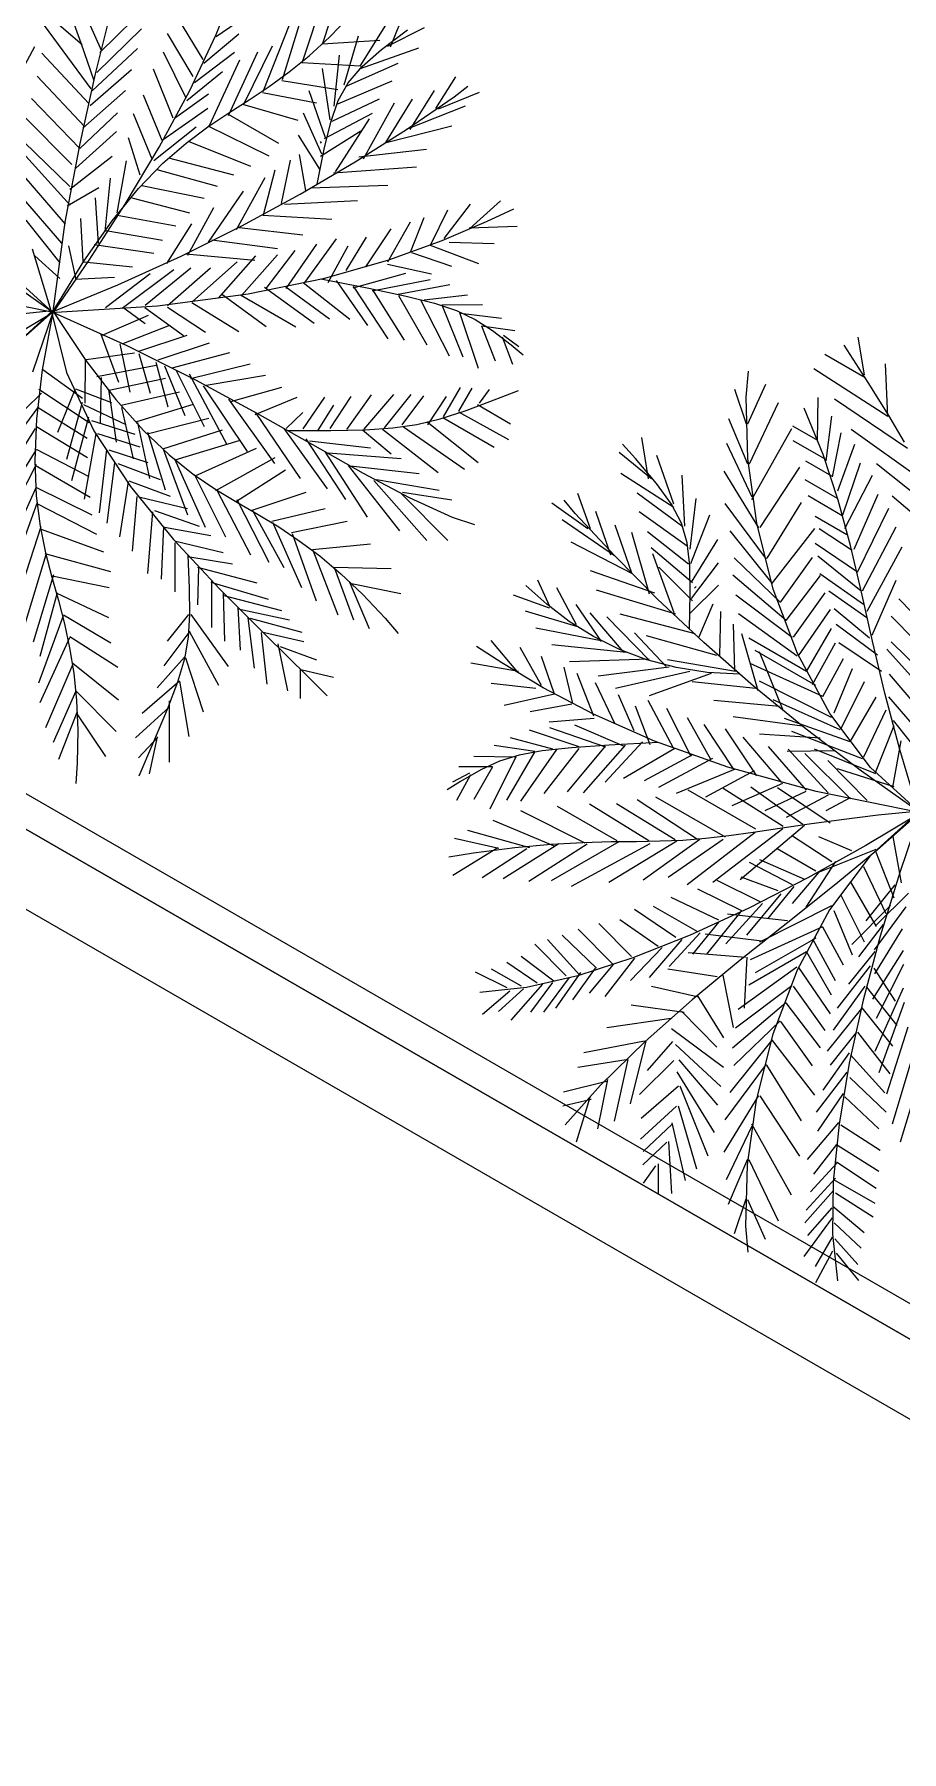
# Model space of a CAD drawing. Header units: millimetres. Extents: x 1993 to 4093, y 1262 to 2017.
# Drawn here: x 3647.94 to 3655.43, y 1517.87 to 1532.73 of the extents above; entities that cross this region are included whole.
import ezdxf

# ---------------------------------------------------------------- set-up
doc = ezdxf.new("R2010")
doc.units = ezdxf.units.MM
doc.layers.add('LOW HEIGHT STORAGE WITH PLANTER BOX', color=251, linetype='Continuous', lineweight=25)
doc.layers.add('WORKSTATION - Y SHAPED', color=251, linetype='Continuous', lineweight=25)

# ---------------------------------------------------------------- blocks, each defined once
blk = doc.blocks.new('WORKSTAION HEXA 4FT')
at = {"layer": 'WORKSTATION - Y SHAPED'}
blk.add_line((-10.856, 33), (-31.981, 33), dxfattribs=at)
blk = doc.blocks.new('LHS 4FT')
at = {"layer": 'LOW HEIGHT STORAGE WITH PLANTER BOX', "ltscale": 0.7}
for p, q in [((-9, -24), (-9, 24)), ((-8.4, 24), (-8.4, -24))]:
    blk.add_line(p, q, dxfattribs=at)
at = {"layer": 'LOW HEIGHT STORAGE WITH PLANTER BOX', "ltscale": 0.1}
for p, q in [((-8.4, -23.4), (-8.4, 23.4)), ((-8.133, -23.133), (-8.133, 23.133))]:
    blk.add_line(p, q, dxfattribs=at)
at = {"layer": 'LOW HEIGHT STORAGE WITH PLANTER BOX'}
for p, q in [((-8.073, -7.042), (-8.183, -6.758)), ((-7.972, -7.115), (-8.064, -6.831)), ((-7.947, -7.153), (-8.274, -6.914)), ((-7.853, -7.189), (-7.926, -6.877)), ((-7.734, -7.271), (-7.798, -6.923)), ((-7.624, -7.308), (-7.642, -6.923)), ((-7.532, -7.381), (-7.532, -6.969)), ((-8.073, -7.079), (-8.384, -7.069)), ((-7.386, -7.436), (-7.413, -7.024)), ((-7.258, -7.5), (-7.276, -7.079)), ((-6.374, -7.181), (-6.965, -7.043)), ((-7.972, -7.143), (-8.265, -7.143)), ((-7.826, -7.225), (-8.238, -7.271)), ((-7.752, -7.271), (-8.064, -7.335)), ((-7.549, -7.375), (-7.947, -7.153)), ((-7.093, -7.564), (-7.111, -7.161)), ((-6.864, -7.656), (-6.956, -7.262)), ((-6.258, -7.325), (-6.866, -7.182)), ((-6.699, -7.701), (-6.8, -7.28)), ((-7.615, -7.335), (-7.981, -7.408)), ((-7.514, -7.372), (-7.88, -7.454)), ((-7.395, -7.427), (-7.725, -7.5)), ((-7.094, -7.58), (-7.549, -7.375)), ((-6.069, -7.484), (-6.663, -7.355)), ((-6.525, -7.793), (-6.662, -7.372)), ((-6.324, -7.839), (-6.498, -7.418)), ((-7.258, -7.509), (-7.578, -7.555)), ((-5.901, -7.617), (-6.538, -7.503)), ((-6.122, -7.912), (-6.278, -7.518)), ((-5.948, -7.967), (-6.104, -7.573)), ((-8.263, -7.838), (-8.447, -7.708)), ((-8.055, -7.94), (-8.275, -7.634)), ((-7.749, -8.102), (-8.083, -7.618)), ((-7.47, -8.236), (-7.831, -7.631)), ((-7.084, -7.592), (-7.496, -7.665)), ((-6.846, -7.683), (-7.239, -7.711)), ((-6.594, -7.767), (-7.094, -7.58)), ((-5.799, -7.689), (-6.396, -7.627)), ((-5.774, -7.995), (-5.93, -7.692)), ((-7.796, -8.091), (-8.263, -7.838)), ((-7.224, -8.295), (-7.505, -7.738)), ((-6.672, -7.747), (-7.102, -7.802)), ((-6.516, -7.811), (-6.91, -7.848)), ((-6.333, -7.848), (-6.69, -7.903)), ((-6.061, -7.935), (-6.594, -7.767)), ((-5.62, -7.787), (-6.141, -7.759)), ((-5.515, -7.851), (-6.013, -7.869)), ((-8.058, -7.953), (-8.37, -7.89)), ((-6.965, -8.378), (-7.234, -7.877)), ((-6.751, -8.455), (-6.982, -7.89)), ((-6.131, -7.912), (-6.598, -7.985)), ((-5.948, -7.985), (-6.415, -8.031)), ((-5.508, -8.085), (-6.061, -7.935)), ((-5.356, -7.952), (-5.813, -7.964)), ((-5.176, -8.021), (-5.636, -8.071)), ((-7.753, -8.114), (-8.174, -8.062)), ((-7.271, -8.304), (-7.796, -8.091)), ((-6.578, -8.461), (-6.773, -8.033)), ((-6.415, -8.504), (-6.603, -8.052)), ((-6.259, -8.519), (-6.453, -8.092)), ((-6.096, -8.562), (-6.307, -8.124)), ((-5.774, -8.031), (-6.232, -8.095)), ((-5.646, -8.059), (-6.003, -8.114)), ((-5.408, -8.114), (-5.756, -8.159)), ((-5.234, -8.141), (-5.692, -8.26)), ((-4.947, -8.214), (-5.508, -8.085)), ((-5.227, -8.546), (-5.452, -8.157)), ((-5.063, -8.058), (-5.445, -8.163)), ((-5.057, -8.511), (-5.313, -8.141)), ((-4.89, -8.488), (-5.161, -8.148)), ((-4.705, -8.423), (-5.017, -8.159)), ((-7.487, -8.225), (-7.999, -8.183)), ((-7.228, -8.308), (-7.801, -8.322)), ((-6.707, -8.465), (-7.271, -8.304)), ((-5.944, -8.569), (-6.159, -8.197)), ((-5.82, -8.582), (-6.034, -8.23)), ((-5.686, -8.557), (-5.882, -8.237)), ((-5.514, -8.543), (-5.768, -8.214)), ((-5.365, -8.562), (-5.619, -8.18)), ((-5.06, -8.196), (-5.454, -8.26)), ((-4.391, -8.324), (-4.947, -8.214)), ((-4.394, -8.31), (-4.889, -8.585)), ((-4.408, -8.315), (-4.701, -9.191)), ((-7.652, -8.865), (-8.045, -8.453)), ((-7.496, -8.938), (-7.899, -8.425)), ((-6.96, -8.386), (-7.555, -8.455)), ((-6.755, -8.447), (-7.329, -8.535)), ((-6.574, -8.469), (-7.11, -8.621)), ((-6.12, -8.56), (-6.707, -8.465)), ((-4.399, -8.331), (-4.949, -8.506)), ((-4.437, -8.333), (-4.871, -8.478)), ((-4.4, -8.333), (-4.61, -8.623)), ((-4.41, -8.324), (-4.286, -8.888)), ((-4.408, -8.334), (-4.353, -8.939)), ((-4.406, -8.341), (-4.024, -8.747)), ((-7.963, -8.782), (-8.338, -8.535)), ((-7.807, -8.837), (-8.183, -8.489)), ((-7.404, -9.02), (-7.697, -8.48)), ((-7.304, -9.057), (-7.478, -8.572)), ((-6.415, -8.504), (-6.986, -8.707)), ((-6.262, -8.531), (-6.822, -8.771)), ((-6.099, -8.575), (-6.67, -8.831)), ((-5.944, -8.569), (-6.443, -8.858)), ((-5.8, -8.56), (-6.324, -8.863)), ((-5.686, -8.557), (-6.248, -8.957)), ((-5.528, -8.578), (-6.12, -8.56)), ((-5.491, -8.582), (-6.075, -8.963)), ((-4.949, -8.506), (-5.528, -8.578)), ((-4.889, -8.585), (-5.384, -8.879)), ((-4.871, -8.478), (-5.328, -8.649)), ((-4.877, -8.491), (-5.327, -8.847)), ((-4.007, -8.48), (-3.833, -8.92)), ((-3.851, -8.553), (-3.677, -9.057)), ((-3.695, -8.608), (-3.503, -9.149)), ((-8.173, -8.764), (-8.393, -8.636)), ((-7.203, -9.149), (-7.322, -8.627)), ((-7.102, -9.249), (-7.166, -8.691)), ((-5.328, -8.649), (-5.803, -8.836)), ((-5.14, -8.742), (-5.612, -8.768)), ((-5.16, -8.768), (-5.136, -9.174)), ((-4.991, -8.665), (-5.027, -8.975)), ((-4.61, -8.623), (-4.802, -8.877)), ((-4.547, -8.768), (-4.417, -9.237)), ((-4.327, -8.627), (-4.437, -9.13)), ((-4.336, -8.636), (-3.952, -8.773)), ((-4.024, -8.747), (-3.666, -9.102)), ((-3.53, -8.654), (-3.329, -9.277)), ((-3.393, -8.736), (-3.256, -9.277)), ((-8.201, -8.773), (-8.384, -8.791)), ((-7.972, -8.791), (-8.247, -8.874)), ((-7.816, -8.828), (-8.146, -8.929)), ((-7.661, -8.874), (-8.064, -9.002)), ((-6.928, -9.249), (-7.047, -8.828)), ((-6.745, -9.194), (-6.946, -8.819)), ((-6.479, -9.094), (-6.827, -8.791)), ((-6.241, -8.993), (-6.635, -8.791)), ((-5.803, -8.836), (-6.294, -9.03)), ((-5.792, -8.846), (-6.003, -9.323)), ((-5.384, -8.879), (-5.865, -9.191)), ((-5.297, -8.821), (-5.643, -8.884)), ((-5.408, -8.895), (-5.456, -9.315)), ((-5.298, -8.85), (-5.299, -9.235)), ((-4.802, -8.877), (-4.976, -9.101)), ((-4.6, -8.909), (-4.802, -9.034)), ((-4.605, -8.901), (-4.464, -9.439)), ((-4.309, -8.819), (-4.391, -9.387)), ((-4.3, -8.828), (-3.869, -8.892)), ((-4.286, -8.888), (-4.058, -9.426)), ((-3.219, -8.819), (-3.063, -9.387)), ((-3.063, -8.828), (-2.899, -9.405)), ((-7.505, -8.947), (-7.908, -9.085)), ((-6.294, -9.03), (-6.798, -9.218)), ((-6.25, -9.002), (-6.461, -9.451)), ((-6.049, -8.929), (-6.25, -9.405)), ((-5.621, -9.012), (-6.076, -9.09)), ((-5.507, -8.946), (-5.864, -9.003)), ((-5.61, -9.046), (-5.666, -9.382)), ((-5.502, -8.964), (-5.521, -9.383)), ((-4.877, -8.947), (-4.84, -9.497)), ((-4.254, -8.984), (-4.355, -9.634)), ((-4.353, -8.939), (-4.277, -9.534)), ((-4.236, -8.984), (-3.787, -9.02)), ((-7.331, -9.094), (-7.734, -9.204)), ((-7.194, -9.185), (-7.523, -9.249)), ((-6.754, -9.194), (-6.873, -9.579)), ((-6.516, -9.13), (-6.672, -9.533)), ((-5.865, -9.191), (-6.321, -9.514)), ((-5.773, -9.108), (-6.231, -9.207)), ((-5.767, -9.126), (-5.795, -9.548)), ((-5.005, -9.13), (-5.692, -9.378)), ((-4.976, -9.101), (-5.135, -9.301)), ((-4.674, -9.084), (-5.024, -9.302)), ((-5.005, -9.149), (-4.95, -9.698)), ((-4.701, -9.191), (-4.9, -9.956)), ((-4.657, -9.095), (-4.504, -9.582)), ((-4.181, -9.149), (-4.291, -9.744)), ((-4.181, -9.149), (-3.732, -9.149)), ((-3.666, -9.102), (-3.329, -9.419)), ((-7.523, -9.442), (-8.045, -9.277)), ((-7.304, -9.387), (-7.844, -9.231)), ((-7.029, -9.295), (-7.377, -9.735)), ((-6.798, -9.218), (-7.312, -9.39)), ((-6.928, -9.222), (-7.102, -9.652)), ((-6.097, -9.356), (-6.454, -9.413)), ((-5.925, -9.234), (-6.392, -9.307)), ((-6.085, -9.362), (-6.122, -9.817)), ((-5.916, -9.231), (-5.944, -9.654)), ((-5.124, -9.277), (-5.829, -9.57)), ((-5.135, -9.301), (-5.279, -9.484)), ((-5.106, -9.286), (-5.078, -9.9)), ((-4.744, -9.267), (-5.068, -9.491)), ((-4.731, -9.27), (-4.568, -9.741)), ((-4.318, -9.23), (-4.526, -9.581)), ((-4.135, -9.277), (-4.199, -9.909)), ((-4.126, -9.277), (-3.668, -9.304)), ((-3.52, -9.221), (-3.487, -9.663)), ((-3.412, -9.321), (-3.362, -9.763)), ((-2.276, -9.259), (-2.157, -9.9)), ((-7.972, -9.561), (-8.366, -9.469)), ((-7.761, -9.506), (-8.173, -9.368)), ((-7.771, -9.497), (-8.045, -9.781)), ((-7.312, -9.39), (-7.832, -9.535)), ((-7.532, -9.451), (-7.798, -9.781)), ((-7.313, -9.396), (-7.661, -9.799)), ((-6.26, -9.447), (-6.646, -9.533)), ((-6.263, -9.468), (-6.265, -9.911)), ((-5.27, -9.469), (-5.957, -9.753)), ((-5.279, -9.484), (-5.411, -9.653)), ((-5.243, -9.478), (-5.243, -10.156)), ((-4.786, -9.477), (-5.171, -9.76)), ((-4.781, -9.485), (-4.608, -9.971)), ((-4.283, -9.392), (-4.517, -9.863)), ((-4.08, -9.396), (-4.117, -10.092)), ((-4.058, -9.426), (-3.746, -9.929)), ((-4.034, -9.396), (-3.622, -9.451)), ((-3.329, -9.419), (-3.01, -9.714)), ((-3.32, -9.455), (-3.254, -9.846)), ((-3.287, -9.446), (-2.77, -9.505)), ((-2.084, -9.478), (-1.983, -10.156)), ((-7.832, -9.535), (-8.282, -9.628)), ((-7.981, -9.542), (-8.155, -9.726)), ((-6.389, -9.556), (-6.815, -9.635)), ((-6.321, -9.514), (-6.74, -9.844)), ((-6.401, -9.608), (-6.368, -10.04)), ((-5.411, -9.653), (-5.532, -9.816)), ((-4.271, -9.578), (-4.5, -10.134)), ((-4.277, -9.534), (-4.182, -10.114)), ((-3.961, -9.552), (-4.025, -10.239)), ((-3.961, -9.552), (-3.585, -9.561)), ((-3.906, -9.652), (-3.906, -10.257)), ((-3.179, -9.563), (-3.145, -9.963)), ((-3.129, -9.588), (-2.495, -9.605)), ((-3.095, -9.646), (-3.054, -10.105)), ((-6.535, -9.67), (-6.918, -9.764)), ((-6.544, -9.702), (-6.511, -10.105)), ((-5.463, -9.68), (-5.985, -9.927)), ((-5.435, -9.671), (-5.435, -10.367)), ((-4.814, -9.743), (-5.219, -9.994)), ((-4.839, -9.704), (-4.621, -10.14)), ((-4.231, -9.795), (-3.899, -10.218)), ((-3.915, -9.68), (-3.503, -9.689)), ((-3.842, -9.781), (-3.411, -9.781)), ((-3.842, -9.781), (-3.842, -10.358)), ((-3.01, -9.714), (-2.709, -9.998)), ((-3.004, -9.721), (-2.929, -10.197)), ((-2.995, -9.713), (-2.37, -9.738)), ((-1.91, -9.744), (-1.836, -10.495)), ((-6.734, -9.83), (-7.149, -9.886)), ((-6.74, -9.844), (-7.111, -10.178)), ((-6.734, -9.859), (-6.628, -10.248)), ((-5.564, -9.854), (-6.113, -10.101)), ((-5.532, -9.816), (-5.644, -9.978)), ((-5.573, -9.872), (-5.536, -10.495)), ((-4.883, -9.893), (-5.32, -10.23)), ((-4.9, -9.956), (-5.022, -10.62)), ((-4.891, -9.898), (-4.683, -10.319)), ((-4.222, -9.831), (-4.46, -10.351)), ((-3.769, -9.918), (-3.704, -10.541)), ((-3.759, -9.909), (-3.274, -9.872)), ((-3.746, -9.929), (-3.369, -10.389)), ((-2.879, -9.83), (-2.262, -9.871)), ((-2.879, -9.83), (-2.845, -10.272)), ((-2.72, -9.955), (-2.204, -10.013)), ((-6.98, -10.082), (-7.316, -10.113)), ((-6.874, -9.962), (-7.193, -10.016)), ((-6.974, -10.07), (-6.874, -10.471)), ((-6.871, -9.97), (-6.76, -10.377)), ((-5.673, -10.019), (-6.278, -10.348)), ((-5.644, -9.978), (-5.748, -10.144)), ((-5.673, -10.037), (-5.655, -10.632)), ((-4.19, -10.088), (-4.414, -10.594)), ((-4.197, -10.061), (-3.841, -10.43)), ((-3.65, -10.037), (-3.576, -10.642)), ((-3.64, -10.028), (-3.173, -9.982)), ((-3.549, -10.156), (-3.063, -10.092)), ((-2.737, -9.963), (-2.72, -10.305)), ((-2.709, -9.998), (-2.421, -10.288)), ((-2.645, -10.072), (-2.645, -10.388)), ((-1.736, -9.991), (-1.681, -10.752)), ((-1.7, -10.039), (-1.568, -10.274)), ((-7.161, -10.236), (-7.532, -10.278)), ((-7.076, -10.171), (-7.45, -10.204)), ((-7.111, -10.178), (-7.422, -10.511)), ((-7.097, -10.168), (-6.971, -10.56)), ((-5.811, -10.211), (-6.47, -10.614)), ((-5.748, -10.144), (-5.853, -10.319)), ((-5.792, -10.229), (-5.774, -10.834)), ((-4.9, -10.109), (-5.351, -10.389)), ((-4.915, -10.118), (-4.705, -10.473)), ((-4.182, -10.114), (-4.07, -10.676)), ((-3.549, -10.156), (-3.439, -10.752)), ((-3.43, -10.275), (-2.963, -10.229)), ((-2.604, -10.113), (-2.087, -10.138)), ((-2.52, -10.188), (-2.52, -10.53)), ((-2.512, -10.188), (-2.045, -10.28)), ((-7.272, -10.339), (-7.589, -10.373)), ((-7.255, -10.334), (-7.21, -10.685)), ((-7.162, -10.265), (-7.062, -10.637)), ((-5.853, -10.319), (-5.965, -10.508)), ((-4.966, -10.279), (-5.363, -10.526)), ((-4.979, -10.277), (-4.724, -10.668)), ((-4.148, -10.314), (-4.357, -10.873)), ((-4.151, -10.271), (-4.279, -10.522)), ((-4.146, -10.322), (-3.804, -10.534)), ((-3.439, -10.275), (-3.302, -10.816)), ((-3.369, -10.389), (-2.947, -10.796)), ((-3.338, -10.422), (-2.734, -10.339)), ((-2.421, -10.288), (-2.145, -10.597)), ((-2.412, -10.297), (-2.412, -10.622)), ((-2.354, -10.33), (-1.929, -10.405)), ((-1.58, -10.275), (-1.543, -11.035)), ((-1.58, -10.275), (-1.195, -10.523)), ((-1.568, -10.274), (-1.411, -10.571)), ((-7.328, -10.405), (-7.735, -10.487)), ((-7.443, -10.528), (-7.722, -10.618)), ((-7.422, -10.511), (-7.661, -10.839)), ((-7.343, -10.449), (-7.318, -10.767)), ((-5.93, -10.449), (-6.516, -10.788)), ((-5.965, -10.508), (-6.092, -10.715)), ((-5.93, -10.468), (-5.93, -11.063)), ((-4.989, -10.434), (-5.434, -10.689)), ((-4.992, -10.446), (-4.745, -10.843)), ((-4.27, -10.488), (-4.704, -10.855)), ((-4.279, -10.522), (-4.377, -10.775)), ((-4.111, -10.522), (-4.268, -11.134)), ((-4.098, -10.499), (-3.763, -10.684)), ((-3.329, -10.422), (-3.118, -10.962)), ((-3.164, -10.568), (-2.596, -10.55)), ((-2.27, -10.43), (-1.904, -10.555)), ((-2.27, -10.438), (-2.27, -10.697)), ((-2.179, -10.547), (-1.82, -10.697)), ((-2.17, -10.547), (-2.17, -10.88)), ((-7.519, -10.62), (-7.813, -10.724)), ((-7.508, -10.655), (-7.526, -10.959)), ((-7.434, -10.555), (-7.435, -10.853)), ((-6.086, -10.678), (-6.617, -10.953)), ((-6.086, -10.697), (-6.122, -11.319)), ((-5.016, -10.587), (-5.248, -10.942)), ((-5.022, -10.62), (-5.084, -11.193)), ((-5.069, -10.635), (-4.841, -10.914)), ((-4.345, -10.655), (-4.795, -11.138)), ((-4.07, -10.676), (-3.944, -11.213)), ((-3.173, -10.568), (-2.935, -11.118)), ((-2.145, -10.597), (-1.879, -10.938)), ((-2.07, -10.697), (-1.737, -10.88)), ((-2.062, -10.697), (-2.062, -10.947)), ((-1.411, -10.571), (-1.235, -10.912)), ((-1.388, -10.614), (-1.388, -11.017)), ((-1.369, -10.632), (-1.113, -10.843)), ((-6.092, -10.715), (-6.243, -10.945)), ((-5.179, -10.822), (-5.716, -10.929)), ((-5.079, -10.705), (-5.542, -10.81)), ((-5.192, -10.819), (-5.247, -11.285)), ((-5.031, -10.816), (-4.829, -11.089)), ((-4.404, -10.83), (-4.779, -11.322)), ((-4.377, -10.775), (-4.445, -11.027)), ((-4.041, -10.778), (-4.218, -11.424)), ((-4.053, -10.734), (-3.739, -10.772)), ((-4.031, -10.841), (-3.76, -10.99)), ((-3.912, -10.905), (-3.576, -10.814)), ((-2.972, -10.761), (-2.697, -11.264)), ((-2.963, -10.752), (-2.34, -10.715)), ((-2.947, -10.796), (-2.5, -11.144)), ((-6.205, -10.889), (-6.708, -11.155)), ((-6.243, -10.945), (-6.424, -11.202)), ((-6.241, -10.907), (-6.314, -11.484)), ((-5.273, -10.966), (-5.779, -11.054)), ((-5.248, -10.942), (-5.43, -11.213)), ((-5.277, -10.958), (-5.375, -11.461)), ((-5.065, -10.988), (-4.841, -11.313)), ((-4.412, -10.855), (-4.295, -11.238)), ((-3.807, -10.942), (-3.699, -11.34)), ((-3.793, -10.958), (-3.408, -10.91)), ((-3.76, -10.99), (-3.552, -11.114)), ((-3.684, -10.976), (-3.702, -10.98)), ((-2.789, -10.935), (-2.084, -10.944)), ((-2.77, -10.944), (-2.477, -11.365)), ((-6.379, -11.109), (-6.791, -11.319)), ((-6.36, -11.09), (-6.498, -11.631)), ((-4.429, -11.013), (-4.795, -11.597)), ((-4.445, -11.027), (-4.486, -11.279)), ((-4.437, -11.005), (-4.295, -11.513)), ((-3.979, -11.008), (-4.141, -11.707)), ((-3.974, -11.026), (-3.624, -11.443)), ((-3.672, -11.02), (-3.586, -11.48)), ((-3.67, -11.029), (-3.237, -11.016)), ((-3.552, -11.114), (-3.394, -11.231)), ((-3.548, -11.129), (-3.484, -11.576)), ((-3.533, -11.115), (-3.087, -11.184)), ((-2.541, -11.118), (-2.285, -11.457)), ((-2.532, -11.109), (-1.946, -11.155)), ((-2.5, -11.144), (-2.047, -11.422)), ((-6.424, -11.202), (-6.644, -11.49)), ((-5.403, -11.155), (-5.891, -11.221)), ((-5.43, -11.213), (-5.579, -11.418)), ((-5.39, -11.158), (-5.481, -11.603)), ((-5.114, -11.169), (-5.335, -11.49)), ((-5.084, -11.193), (-5.103, -11.683)), ((-5.096, -11.18), (-4.849, -11.49)), ((-4.479, -11.213), (-4.745, -11.805)), ((-4.486, -11.279), (-4.501, -11.529)), ((-4.487, -11.238), (-4.337, -11.655)), ((-3.912, -11.256), (-4.021, -11.835)), ((-3.944, -11.213), (-3.805, -11.722)), ((-3.94, -11.292), (-3.557, -11.691)), ((-3.429, -11.182), (-3.022, -11.356)), ((-3.42, -11.217), (-3.368, -11.725)), ((-3.394, -11.231), (-3.272, -11.36)), ((-2.239, -11.292), (-1.864, -11.329)), ((-6.498, -11.329), (-6.901, -11.548)), ((-6.498, -11.319), (-6.617, -11.695)), ((-5.507, -11.317), (-6.05, -11.364)), ((-5.579, -11.418), (-5.711, -11.571)), ((-5.521, -11.347), (-5.619, -11.71)), ((-5.101, -11.398), (-5.338, -11.676)), ((-5.093, -11.394), (-4.858, -11.614)), ((-4.495, -11.438), (-4.687, -11.997)), ((-3.293, -11.335), (-3.237, -11.822)), ((-3.278, -11.321), (-2.909, -11.563)), ((-3.272, -11.36), (-3.172, -11.516)), ((-2.248, -11.301), (-2.038, -11.539)), ((-2.047, -11.422), (-1.842, -11.515)), ((-6.644, -11.49), (-6.781, -11.657)), ((-5.737, -11.589), (-6.242, -11.558)), ((-5.616, -11.471), (-6.102, -11.471)), ((-5.711, -11.571), (-5.842, -11.691)), ((-5.616, -11.471), (-5.746, -11.8)), ((-5.101, -11.571), (-5.404, -11.9)), ((-5.096, -11.579), (-4.875, -11.83)), ((-4.504, -11.447), (-4.337, -11.797)), ((-4.501, -11.529), (-4.492, -11.775)), ((-3.863, -11.508), (-3.891, -12.104)), ((-3.86, -11.517), (-3.572, -11.847)), ((-3.186, -11.486), (-3.162, -12.03)), ((-3.172, -11.516), (-3.081, -11.719)), ((-3.163, -11.499), (-2.872, -11.838)), ((-5.914, -11.721), (-6.239, -11.718)), ((-5.914, -11.721), (-6.059, -11.973)), ((-5.842, -11.691), (-5.987, -11.794)), ((-5.745, -11.594), (-5.917, -11.906)), ((-5.139, -11.735), (-5.295, -12.091)), ((-5.103, -11.683), (-5.095, -12.101)), ((-5.093, -11.706), (-4.902, -12.03)), ((-4.495, -11.688), (-4.604, -12.147)), ((-4.487, -11.705), (-4.295, -12.013)), ((-3.805, -11.72), (-3.762, -12.268)), ((-3.805, -11.722), (-3.657, -12.197)), ((-3.081, -11.719), (-2.986, -11.985)), ((-6.071, -11.851), (-6.322, -11.845)), ((-6.061, -11.866), (-6.201, -11.953)), ((-5.987, -11.794), (-6.164, -11.897)), ((-4.492, -11.775), (-4.462, -12.018)), ((-3.816, -11.751), (-3.555, -12.051)), ((-3.082, -11.8), (-2.802, -12.027)), ((-3.069, -11.777), (-3.011, -12.131)), ((-6.164, -11.897), (-6.284, -11.961)), ((-5.087, -11.94), (-5.232, -12.332)), ((-5.095, -11.945), (-4.973, -12.279)), ((-4.479, -11.98), (-4.537, -12.305)), ((-4.47, -11.98), (-4.32, -12.188)), ((-4.462, -12.018), (-4.412, -12.255)), ((-3.706, -12.016), (-3.497, -12.263)), ((-2.986, -11.985), (-2.933, -12.144)), ((-5.095, -12.101), (-5.081, -12.362)), ((-3.719, -12.038), (-3.683, -12.418)), ((-3.657, -12.197), (-3.606, -12.339)), ((-4.216, -13.103), (-4.177, -12.904)), ((-5.264, -13.167), (-5.324, -13.003)), ((-4.263, -13.584), (-4.41, -13.035)), ((-3.402, -13.511), (-3.393, -13.017)), ((-3.265, -13.401), (-3.265, -13.071)), ((-5.182, -13.44), (-5.264, -13.167)), ((-5.149, -13.569), (-5.012, -13.157)), ((-4.281, -13.85), (-4.501, -13.191)), ((-4.255, -13.509), (-4.216, -13.103)), ((-4.245, -13.584), (-4.089, -13.181)), ((-3.75, -13.859), (-3.805, -13.218)), ((-3.613, -13.703), (-3.695, -13.145)), ((-3.512, -13.603), (-3.512, -13.09)), ((-3.138, -13.279), (-2.981, -13.154)), ((-6.036, -13.486), (-6.097, -13.265)), ((-6.012, -13.566), (-5.93, -13.3)), ((-5.148, -13.59), (-5.412, -13.242)), ((-5.104, -13.773), (-4.866, -13.339)), ((-4.263, -13.832), (-4.071, -13.319)), ((-3.359, -13.46), (-3.138, -13.279)), ((-3.247, -13.392), (-3.1, -13.374)), ((-2.651, -13.508), (-2.81, -13.313)), ((-2.672, -13.406), (-2.695, -13.273)), ((-2.633, -13.507), (-2.65, -13.343)), ((-6.012, -13.584), (-6.232, -13.456)), ((-5.907, -13.991), (-6.036, -13.486)), ((-5.93, -13.832), (-5.875, -13.502)), ((-5.108, -13.765), (-5.414, -13.397)), ((-5.122, -13.691), (-5.182, -13.44)), ((-4.281, -14.106), (-4.547, -13.438)), ((-4.272, -13.961), (-4.255, -13.509)), ((-3.86, -14.006), (-3.943, -13.401)), ((-3.533, -13.617), (-3.359, -13.46)), ((-3.393, -13.511), (-3.164, -13.511)), ((-2.657, -13.712), (-2.859, -13.457)), ((-2.644, -13.609), (-2.672, -13.406)), ((-2.657, -13.712), (-2.547, -13.442)), ((-5.921, -13.859), (-6.232, -13.584)), ((-5.068, -14.002), (-5.444, -13.537)), ((-5.063, -14.01), (-4.771, -13.6)), ((-4.272, -14.088), (-4.034, -13.539)), ((-3.677, -13.769), (-3.533, -13.617)), ((-3.631, -13.685), (-3.338, -13.667)), ((-3.503, -13.603), (-3.21, -13.603)), ((-2.652, -13.932), (-2.987, -13.553)), ((-2.653, -13.923), (-2.513, -13.595)), ((-2.636, -13.787), (-2.644, -13.609)), ((-5.912, -14.033), (-6.269, -13.768)), ((-5.902, -14.033), (-5.792, -13.676)), ((-5.847, -14.18), (-5.728, -13.731)), ((-5.031, -14.231), (-5.432, -13.758)), ((-5.08, -13.925), (-5.122, -13.691)), ((-4.281, -14.335), (-4.584, -13.74)), ((-4.272, -14.308), (-3.998, -13.74)), ((-3.806, -13.934), (-3.677, -13.769)), ((-2.671, -14.1), (-2.969, -13.717)), ((-2.671, -14.1), (-2.492, -13.796)), ((-2.65, -13.964), (-2.636, -13.787)), ((-5.857, -14.198), (-6.205, -13.932)), ((-5.829, -14.308), (-5.692, -13.877)), ((-5.032, -14.427), (-5.397, -13.926)), ((-5.055, -14.146), (-5.08, -13.925)), ((-5.027, -14.239), (-4.701, -13.873)), ((-4.277, -14.463), (-4.272, -13.961)), ((-3.952, -14.152), (-4.007, -13.832)), ((-3.939, -14.134), (-3.806, -13.934)), ((-3.842, -13.997), (-3.476, -13.942)), ((-3.741, -13.877), (-3.43, -13.841)), ((-2.726, -14.281), (-3.023, -13.824)), ((-2.71, -14.252), (-2.484, -13.951)), ((-2.69, -14.162), (-2.65, -13.964)), ((-1.976, -14.229), (-1.756, -13.874)), ((-5.82, -14.317), (-6.131, -14.116)), ((-5.762, -14.535), (-5.907, -13.991)), ((-5.792, -14.473), (-5.655, -13.978)), ((-5.028, -14.435), (-4.702, -14.09)), ((-4.263, -14.537), (-4.547, -13.978)), ((-4.263, -14.5), (-4.052, -14.015)), ((-3.943, -14.143), (-3.549, -14.07)), ((-2.789, -14.463), (-3.037, -14.038)), ((-2.275, -14.445), (-2.202, -14.004)), ((-2.17, -14.314), (-1.985, -13.972)), ((-1.977, -14.22), (-1.639, -14.11)), ((-1.854, -14.124), (-1.64, -13.975)), ((-7.139, -14.363), (-7.45, -14.262)), ((-6.818, -14.427), (-7.276, -14.161)), ((-6.626, -14.436), (-7.001, -14.125)), ((-6.424, -14.491), (-6.754, -14.125)), ((-6.214, -14.574), (-6.488, -14.125)), ((-6.076, -14.638), (-6.305, -14.134)), ((-5.747, -14.629), (-5.628, -14.125)), ((-5.028, -14.632), (-5.323, -14.145)), ((-5.041, -14.359), (-5.055, -14.146)), ((-4.281, -14.748), (-4.547, -14.161)), ((-4.091, -14.386), (-3.939, -14.134)), ((-4.016, -14.271), (-3.65, -14.235)), ((-2.858, -14.682), (-3.1, -14.228)), ((-2.779, -14.471), (-2.484, -14.126)), ((-2.76, -14.405), (-2.69, -14.162)), ((-2.411, -14.552), (-2.339, -14.194)), ((-2.188, -14.375), (-1.854, -14.124)), ((-7.215, -14.363), (-7.513, -14.33)), ((-7.139, -14.354), (-7.377, -14.409)), ((-6.864, -14.4), (-7.239, -14.519)), ((-6.891, -14.404), (-7.215, -14.363)), ((-6.64, -14.445), (-6.891, -14.404)), ((-5.774, -14.491), (-6.131, -14.271)), ((-5.692, -14.793), (-5.554, -14.281)), ((-5.017, -14.792), (-5.346, -14.281)), ((-5.037, -14.567), (-5.041, -14.359)), ((-5.036, -14.636), (-4.661, -14.306)), ((-4.281, -15.032), (-4.584, -14.409)), ((-4.279, -14.711), (-4.091, -14.386)), ((-4.08, -14.4), (-3.75, -14.381)), ((-2.915, -14.844), (-3.16, -14.355)), ((-2.867, -14.683), (-2.531, -14.297)), ((-2.862, -14.716), (-2.76, -14.405)), ((-2.6, -14.682), (-2.483, -14.31)), ((-2.564, -14.691), (-2.188, -14.375)), ((-2.164, -14.369), (-1.791, -14.32)), ((-6.626, -14.436), (-7.029, -14.574)), ((-6.424, -14.5), (-6.772, -14.574)), ((-6.437, -14.495), (-6.64, -14.445)), ((-6.259, -14.56), (-6.437, -14.495)), ((-6.083, -14.648), (-6.259, -14.56)), ((-5.738, -14.629), (-6.086, -14.427)), ((-5.59, -15.093), (-5.762, -14.535)), ((-5.655, -14.912), (-5.518, -14.546)), ((-5.035, -14.976), (-5.371, -14.449)), ((-5.03, -14.788), (-4.583, -14.555)), ((-4.282, -15.015), (-4.277, -14.463)), ((-4.144, -14.482), (-3.888, -14.473)), ((-2.925, -14.836), (-2.591, -14.506)), ((-2.41, -14.561), (-2.092, -14.61)), ((-2.266, -14.444), (-1.933, -14.464)), ((-7.32, -15.053), (-7.509, -14.663)), ((-7.146, -15.169), (-7.277, -14.691)), ((-6.205, -14.574), (-6.58, -14.619)), ((-6.086, -14.656), (-6.379, -14.702)), ((-5.886, -14.764), (-6.083, -14.648)), ((-5.692, -14.784), (-5.976, -14.629)), ((-5.591, -15.068), (-5.472, -14.665)), ((-5.039, -14.989), (-4.536, -14.685)), ((-5.036, -14.775), (-5.037, -14.567)), ((-4.3, -15.288), (-4.584, -14.665)), ((-4.272, -14.729), (-4.08, -14.674)), ((-4.199, -14.601), (-3.869, -14.574)), ((-2.945, -14.995), (-3.147, -14.565)), ((-2.977, -15.092), (-2.564, -14.691)), ((-2.581, -14.689), (-2.185, -14.693)), ((-7.683, -14.846), (-7.84, -14.769)), ((-7.433, -14.984), (-7.683, -14.846)), ((-6.952, -15.31), (-7.028, -14.812)), ((-5.609, -15.068), (-5.976, -14.858)), ((-5.644, -14.918), (-5.886, -14.764)), ((-5.536, -15.215), (-5.399, -14.83)), ((-5.01, -15.222), (-5.346, -14.715)), ((-5.032, -14.993), (-5.036, -14.775)), ((-4.3, -15.022), (-3.988, -14.784)), ((-3.104, -15.233), (-3.176, -14.725)), ((-3, -15.117), (-2.862, -14.716)), ((-2.713, -14.832), (-2.32, -14.809)), ((-1.704, -15.226), (-1.286, -14.8)), ((-1.509, -15.124), (-1.077, -14.784)), ((-1.217, -14.971), (-0.914, -14.739)), ((-1.058, -14.908), (-0.92, -14.849)), ((-7.305, -15.068), (-7.737, -15.002)), ((-7.215, -15.122), (-7.433, -14.984)), ((-6.766, -15.449), (-6.787, -14.959)), ((-5.454, -15.361), (-5.38, -14.958)), ((-4.982, -15.434), (-5.36, -14.908)), ((-5.014, -15.229), (-5.032, -14.993)), ((-5.019, -15.205), (-4.545, -14.866)), ((-4.309, -15.535), (-4.611, -14.922)), ((-4.309, -15.261), (-3.979, -14.94)), ((-3.305, -15.503), (-3.361, -14.975)), ((-3.211, -15.345), (-3.261, -14.881)), ((-2.828, -14.964), (-2.488, -14.956)), ((-2.15, -15.48), (-1.747, -14.886)), ((-1.922, -15.361), (-1.571, -14.887)), ((-1.508, -15.122), (-1.058, -14.908)), ((-1.225, -14.995), (-0.901, -14.981)), ((-7.155, -15.166), (-7.63, -15.115)), ((-7.023, -15.261), (-7.215, -15.122)), ((-6.629, -15.59), (-6.636, -15.115)), ((-5.472, -15.37), (-5.957, -15.141)), ((-5.536, -15.224), (-5.939, -15.013)), ((-5.379, -15.643), (-5.59, -15.093)), ((-5.417, -15.526), (-5.298, -15.123)), ((-4.96, -15.557), (-5.344, -15.096)), ((-4.986, -15.426), (-4.563, -15.03)), ((-4.281, -15.691), (-4.648, -15.105)), ((-4.299, -15.62), (-4.282, -15.015)), ((-4.291, -15.517), (-3.961, -15.114)), ((-3.465, -15.649), (-3.468, -15.096)), ((-3.426, -15.596), (-2.977, -15.092)), ((-2.994, -15.046), (-2.634, -15.054)), ((-2.361, -15.59), (-2.007, -15.022)), ((-1.975, -15.366), (-1.508, -15.122)), ((-1.493, -15.095), (-1.096, -15.083)), ((-6.96, -15.307), (-7.554, -15.236)), ((-6.85, -15.402), (-7.023, -15.261)), ((-6.496, -15.741), (-6.456, -15.242)), ((-5.344, -15.682), (-5.28, -15.306)), ((-4.974, -15.491), (-5.014, -15.229)), ((-4.955, -15.565), (-4.556, -15.202)), ((-4.309, -15.664), (-3.943, -15.279)), ((-3.221, -15.337), (-2.756, -15.297)), ((-3.096, -15.223), (-2.631, -15.173)), ((-2.774, -15.828), (-2.505, -15.294)), ((-2.596, -15.714), (-2.253, -15.183)), ((-1.696, -15.221), (-1.257, -15.209)), ((-6.775, -15.446), (-7.392, -15.387)), ((-6.693, -15.545), (-6.85, -15.402)), ((-6.386, -15.845), (-6.227, -15.366)), ((-6.252, -15.995), (-6.103, -15.427)), ((-5.426, -15.554), (-5.857, -15.352)), ((-5.261, -15.838), (-5.197, -15.453)), ((-4.899, -15.752), (-5.254, -15.369)), ((-4.911, -15.748), (-4.529, -15.353)), ((-4.309, -15.81), (-4.611, -15.352)), ((-3.541, -15.795), (-3.592, -15.321)), ((-3.307, -15.485), (-2.898, -15.432)), ((-2.968, -15.95), (-2.748, -15.442)), ((-2.455, -15.639), (-1.975, -15.366)), ((-2.133, -15.471), (-1.589, -15.445)), ((-1.932, -15.697), (-1.536, -15.448)), ((-1.915, -15.316), (-1.362, -15.326)), ((-1.616, -15.748), (-1.208, -15.441)), ((-1.26, -15.737), (-0.844, -15.385)), ((-0.967, -15.625), (-0.668, -15.427)), ((-6.638, -15.588), (-7.249, -15.482)), ((-6.493, -15.732), (-7.044, -15.589)), ((-6.545, -15.691), (-6.693, -15.545)), ((-6.087, -16.137), (-5.984, -15.563)), ((-5.353, -15.682), (-5.802, -15.508)), ((-4.868, -15.87), (-5.238, -15.537)), ((-4.902, -15.788), (-4.974, -15.491)), ((-4.864, -15.879), (-4.489, -15.528)), ((-4.327, -15.911), (-4.611, -15.544)), ((-4.309, -15.847), (-3.943, -15.48)), ((-3.907, -16.224), (-3.426, -15.596)), ((-3.733, -15.981), (-3.747, -15.504)), ((-3.466, -15.64), (-3.006, -15.545)), ((-3.178, -16.101), (-2.959, -15.573)), ((-2.307, -15.555), (-2.014, -15.653)), ((-2.18, -15.599), (-2.019, -15.907)), ((-2.081, -15.651), (-1.716, -15.459)), ((-1.768, -15.714), (-1.396, -15.457)), ((-1.444, -15.761), (-1.048, -15.471)), ((-1.018, -15.656), (-0.758, -15.546)), ((-0.959, -15.601), (-0.602, -15.651)), ((-6.374, -15.839), (-6.965, -15.701)), ((-6.399, -15.84), (-6.545, -15.691)), ((-5.91, -16.272), (-5.882, -15.693)), ((-5.27, -15.865), (-5.756, -15.664)), ((-5.12, -16.158), (-5.379, -15.643)), ((-5.197, -15.966), (-5.124, -15.618)), ((-4.824, -16.054), (-5.161, -15.744)), ((-5.124, -16.122), (-5.042, -15.746)), ((-4.808, -16.066), (-4.458, -15.687)), ((-4.336, -15.993), (-4.62, -15.709)), ((-4.337, -16.282), (-4.299, -15.62)), ((-4.309, -15.984), (-3.961, -15.673)), ((-3.873, -16.143), (-3.896, -15.75)), ((-3.587, -15.8), (-3.109, -15.703)), ((-3.397, -16.237), (-3.145, -15.691)), ((-2.943, -15.938), (-2.455, -15.639)), ((-2.604, -15.738), (-2.241, -15.858)), ((-2.401, -15.612), (-2.16, -15.816)), ((-2.06, -15.65), (-1.833, -15.965)), ((-2.014, -15.653), (-1.782, -15.721)), ((-1.973, -15.718), (-1.981, -15.702)), ((-1.924, -15.693), (-1.64, -16.019)), ((-1.782, -15.721), (-1.588, -15.758)), ((-1.768, -15.735), (-1.414, -16.015)), ((-1.461, -16.195), (-1.232, -15.746)), ((-1.411, -15.76), (-1.228, -15.727)), ((-1.235, -15.745), (-0.789, -15.728)), ((-1.232, -16.122), (-0.957, -15.709)), ((-1.228, -15.727), (-1.018, -15.656)), ((-6.258, -15.983), (-6.866, -15.84)), ((-6.244, -15.993), (-6.399, -15.84)), ((-5.791, -16.35), (-5.757, -15.811)), ((-5.206, -15.984), (-5.71, -15.764)), ((-5.631, -16.451), (-5.633, -15.901)), ((-5.051, -16.222), (-4.968, -15.838)), ((-4.789, -16.13), (-4.902, -15.788)), ((-4.748, -16.221), (-4.414, -15.851)), ((-4.327, -16.167), (-3.998, -15.874)), ((-3.975, -16.311), (-4.018, -15.901)), ((-3.724, -15.98), (-3.235, -15.818)), ((-2.766, -15.823), (-2.379, -15.931)), ((-1.681, -16.268), (-1.507, -15.81)), ((-1.648, -15.765), (-1.244, -15.946)), ((-1.588, -15.758), (-1.411, -15.76)), ((-1.443, -15.782), (-1.015, -15.888)), ((-6.069, -16.142), (-6.663, -16.013)), ((-6.067, -16.15), (-6.244, -15.993)), ((-5.133, -16.131), (-5.673, -15.938)), ((-5.507, -16.512), (-5.482, -15.999)), ((-4.743, -16.229), (-5.109, -15.944)), ((-4.968, -16.35), (-4.932, -15.947)), ((-4.7, -16.371), (-4.359, -15.977)), ((-4.346, -16.158), (-4.593, -15.902)), ((-4.346, -16.323), (-3.998, -16.048)), ((-3.863, -16.151), (-3.392, -15.991)), ((-3.434, -16.262), (-2.943, -15.938)), ((-2.993, -15.963), (-2.48, -15.974)), ((-2.34, -16.625), (-2.303, -16.039)), ((-2.166, -16.525), (-2.166, -16.021)), ((-2.029, -16.46), (-1.91, -15.975)), ((-1.855, -16.36), (-1.699, -15.911)), ((-1.151, -16.099), (-0.901, -16.036)), ((-5.901, -16.275), (-6.538, -16.161)), ((-5.856, -16.31), (-6.067, -16.15)), ((-5.042, -16.259), (-5.591, -16.112)), ((-5.336, -16.607), (-5.348, -16.091)), ((-5.185, -16.676), (-5.203, -16.178)), ((-4.8, -16.616), (-5.12, -16.158)), ((-4.688, -16.334), (-5.036, -16.144)), ((-4.886, -16.479), (-4.831, -16.149)), ((-4.626, -16.524), (-4.789, -16.13)), ((-4.355, -16.341), (-4.675, -16.057)), ((-4.364, -16.525), (-4.648, -16.186)), ((-4.62, -16.526), (-4.359, -16.194)), ((-3.956, -16.318), (-3.477, -16.138)), ((-3.211, -16.118), (-2.675, -16.076)), ((-2.541, -16.708), (-2.459, -16.131)), ((-1.586, -16.25), (-1.378, -16.171)), ((-1.452, -16.195), (-0.866, -16.314)), ((-1.378, -16.171), (-1.151, -16.099)), ((-1.223, -16.122), (-0.756, -16.222)), ((-5.799, -16.347), (-6.396, -16.285)), ((-5.597, -16.473), (-5.856, -16.31)), ((-4.959, -16.369), (-5.454, -16.241)), ((-5.046, -16.751), (-5.076, -16.23)), ((-4.628, -16.53), (-4.95, -16.347)), ((-4.418, -16.993), (-3.907, -16.224)), ((-4.41, -17.001), (-4.337, -16.282)), ((-4.373, -16.515), (-4.016, -16.25)), ((-4.068, -16.477), (-4.093, -16.24)), ((-4.077, -16.478), (-3.566, -16.258)), ((-3.922, -16.611), (-3.434, -16.262)), ((-3.551, -16.338), (-3.146, -16.322)), ((-3.397, -16.216), (-2.926, -16.228)), ((-3.073, -16.863), (-2.899, -16.341)), ((-2.889, -16.818), (-2.752, -16.296)), ((-2.752, -16.781), (-2.596, -16.222)), ((-1.967, -16.428), (-1.78, -16.336)), ((-1.78, -16.336), (-1.586, -16.25)), ((-1.671, -16.268), (-1.067, -16.405)), ((-5.62, -16.445), (-6.141, -16.418)), ((-5.278, -16.64), (-5.597, -16.473)), ((-4.895, -16.479), (-5.289, -16.424)), ((-4.88, -16.806), (-4.925, -16.386)), ((-4.146, -16.605), (-3.696, -16.419)), ((-3.723, -16.964), (-3.53, -16.479)), ((-3.567, -16.937), (-3.393, -16.47)), ((-3.402, -16.918), (-3.228, -16.433)), ((-3.21, -16.882), (-3.073, -16.387)), ((-2.152, -16.524), (-1.967, -16.428)), ((-2.029, -16.451), (-1.461, -16.488)), ((-1.845, -16.36), (-1.232, -16.451)), ((-5.515, -16.509), (-6.013, -16.527)), ((-5.356, -16.61), (-5.813, -16.623)), ((-4.886, -16.809), (-5.278, -16.64)), ((-4.41, -16.992), (-4.8, -16.616)), ((-4.403, -16.981), (-4.626, -16.524)), ((-4.403, -16.981), (-3.922, -16.611)), ((-3.897, -16.964), (-3.723, -16.579)), ((-2.564, -16.714), (-2.347, -16.621)), ((-2.347, -16.621), (-2.152, -16.524)), ((-2.331, -16.616), (-1.708, -16.671)), ((-2.175, -16.515), (-1.571, -16.57)), ((-5.176, -16.679), (-5.636, -16.729)), ((-5.063, -16.716), (-5.445, -16.822)), ((-4.062, -16.955), (-3.878, -16.671)), ((-2.835, -16.88), (-2.398, -16.709)), ((-2.815, -16.8), (-2.564, -16.714)), ((-2.638, -16.901), (-2.209, -16.703)), ((-2.427, -16.908), (-2.098, -16.758)), ((-2.241, -16.893), (-1.872, -16.751)), ((-2.074, -16.913), (-1.674, -16.743)), ((-1.635, -16.95), (-1.258, -16.768)), ((-4.391, -16.982), (-4.947, -16.873)), ((-4.408, -16.981), (-4.886, -16.809)), ((-4.425, -16.978), (-3.86, -16.932)), ((-3.893, -16.969), (-3.467, -16.931)), ((-3.86, -16.932), (-3.285, -16.905)), ((-3.695, -16.937), (-3.366, -17.157)), ((-3.576, -16.937), (-3.155, -17.129)), ((-3.467, -16.931), (-3.112, -16.874)), ((-3.384, -16.928), (-2.954, -17.083)), ((-3.285, -16.905), (-2.712, -16.898)), ((-3.112, -16.874), (-2.815, -16.8)), ((-3.005, -16.919), (-2.773, -17.167)), ((-2.83, -16.898), (-2.573, -17.235)), ((-2.712, -16.898), (-2.154, -16.915)), ((-2.647, -16.904), (-2.39, -17.24)), ((-2.433, -16.919), (-2.151, -17.277)), ((-2.227, -16.908), (-1.98, -17.277)), ((-2.154, -16.915), (-1.622, -16.959)), ((-1.889, -16.927), (-1.517, -16.793)), ((-4.399, -16.989), (-4.949, -17.164)), ((-4.394, -16.968), (-4.889, -17.243)), ((-4.437, -16.992), (-4.871, -17.136)), ((-4.408, -16.973), (-4.701, -17.849)), ((-4.4, -16.992), (-4.61, -17.281)), ((-4.41, -16.982), (-4.286, -17.546)), ((-4.408, -16.993), (-4.353, -17.597)), ((-4.406, -16.999), (-4.024, -17.405)), ((-4.4, -16.982), (-3.893, -16.969)), ((-4.4, -16.982), (-3.679, -17.276)), ((-4.126, -17.074), (-4.062, -17.358)), ((-4.062, -16.946), (-3.842, -17.147)), ((-3.897, -16.973), (-3.585, -17.175)), ((-2.035, -16.949), (-1.823, -17.327)), ((-1.864, -16.948), (-1.668, -17.303)), ((-1.622, -16.959), (-1.128, -17.032)), ((-4.007, -17.138), (-3.833, -17.578)), ((-3.851, -17.211), (-3.677, -17.715)), ((-3.549, -17.331), (-3.274, -17.175)), ((-3.411, -17.385), (-2.981, -17.211)), ((-3.695, -17.266), (-3.503, -17.807)), ((-3.679, -17.276), (-3.025, -17.507)), ((-3.53, -17.312), (-3.329, -17.935)), ((-3.228, -17.431), (-2.78, -17.285)), ((-3.063, -17.486), (-2.633, -17.358)), ((-3.393, -17.395), (-3.256, -17.935)), ((-3.219, -17.477), (-3.063, -18.045)), ((-3.063, -17.486), (-2.899, -18.063)), ((-3.025, -17.507), (-2.436, -17.691)), ((-2.899, -17.55), (-2.432, -17.395)), ((-2.697, -17.596), (-2.248, -17.44)), ((-2.578, -17.642), (-2.065, -17.486)), ((-2.88, -17.541), (-2.706, -18.118)), ((-2.688, -17.614), (-2.514, -18.182)), ((-2.569, -17.66), (-2.294, -18.283)), ((-2.497, -17.672), (-2.269, -17.933)), ((-2.422, -17.688), (-1.9, -17.541)), ((-2.258, -17.752), (-1.671, -17.587)), ((-2.436, -17.691), (-1.911, -17.842)), ((-2.239, -17.743), (-1.928, -18.173)), ((-2.276, -17.917), (-2.157, -18.558)), ((-2.269, -17.933), (-2.09, -18.144)), ((-3.129, -18.246), (-2.495, -18.263))]:
    blk.add_line(p, q, dxfattribs=at)

msp = doc.modelspace()

# ---------------------------------------------------------------- block references
at = {"layer": 'LOW HEIGHT STORAGE WITH PLANTER BOX', "xscale": -1, "rotation": 240}
msp.add_blockref('LHS 4FT', (3665.005, 1525.65), dxfattribs=at)
at = {"layer": 'WORKSTATION - Y SHAPED', "xscale": -1, "rotation": 329.9999999999848}
msp.add_blockref('WORKSTAION HEXA 4FT', (3616.309, 1505.268), dxfattribs=at)

doc.saveas('drawing.dxf')
